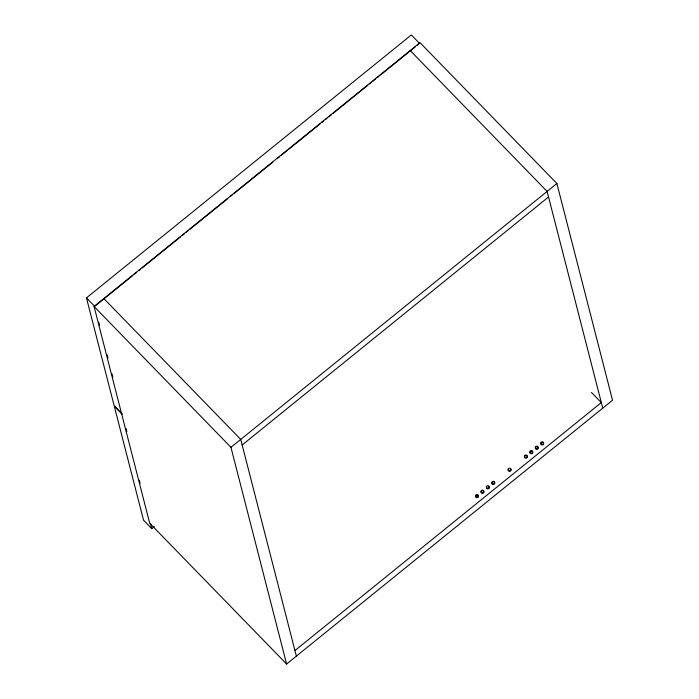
<?xml version="1.0" encoding="UTF-8"?>
<svg xmlns="http://www.w3.org/2000/svg" width="699" height="699" viewBox="0 0 699 699"><rect width="100%" height="100%" fill="white"/><g stroke="black" fill="none" stroke-linecap="round" stroke-linejoin="round"><path stroke-width="1.05" d="M122.342 414.079L114.129 405.63L86.466 297.888L411.318 34.95L419.531 43.399M94.059 306.468L419.994 42.648L556.885 183.505L612.534 400.23L286.599 664.05L149.7 523.193L94.059 306.468L230.95 447.325L286.599 664.05M132.845 275.45L94.68 306.337L86.466 297.888M134.54 274.069L136.244 272.697M138.786 270.644L140.482 269.264M142.177 267.892L180.342 237.005M182.046 235.624L184.588 233.571M186.284 232.199L187.979 230.819M189.674 229.447L227.848 198.56M230.39 196.498L232.085 195.126M233.781 193.754L272.793 162.168M277.887 158.053L279.583 156.681M281.278 155.3L287.219 150.495M288.914 149.123L320.299 123.723M321.994 122.351L323.689 120.979M325.385 119.608L327.08 118.236M328.775 116.855L331.317 114.802M333.021 113.43L367.796 85.278M369.491 83.906L371.186 82.534M372.882 81.163L375.424 79.101M377.119 77.729L378.823 76.357M380.518 74.985L415.293 46.833M416.988 45.461L418.684 44.089M230.95 447.325L556.885 183.505M242.16 444.983L548.54 196.996M121.757 413.93L114.287 406.25L143.54 520.187L151.753 528.636L154.304 526.574M294.943 650.559L601.323 402.572L591.441 392.401M410.217 50.564L547.107 191.421L602.756 408.146M103.836 298.552L240.727 439.409L296.376 656.134M98.751 322.187L99.564 325.35M107.157 354.926L107.969 358.098M112.041 373.948L112.854 377.111M126.021 428.417L126.834 431.58M139.293 480.108L140.106 483.271M150.399 523.359L151.753 528.636M477.889 495.338A1.424 1.276 -14.4 0 1 477.784 497.505A1.424 1.276 -14.4 0 1 475.661 496.613A1.424 1.276 -14.4 0 1 477.566 495.198M482.633 490.75A1.424 1.276 -14.4 0 1 483.883 492.297A1.424 1.276 -14.4 0 1 481.908 493.223A1.424 1.276 -14.4 0 1 481.349 491.353M481.594 491.091A1.424 1.276 -14.4 0 1 481.908 490.899M488.426 486.408A1.424 1.276 -14.4 0 1 489.23 488.112A1.424 1.276 -14.4 0 1 487.229 488.784A1.424 1.276 -14.4 0 1 486.775 486.958M493.861 482.004A1.424 1.276 -14.4 0 1 494.604 483.822A1.424 1.276 -14.4 0 1 492.463 484.267A1.424 1.276 -14.4 0 1 492.463 482.301M510.48 468.959A1.424 1.276 -14.4 0 1 510.829 470.724A1.424 1.276 -14.4 0 1 508.855 471.143A1.424 1.276 -14.4 0 1 508.505 469.37M537.915 447.185A1.424 1.276 -14.4 0 1 537.837 448.924A1.424 1.276 -14.4 0 1 535.923 449.09A1.424 1.276 -14.4 0 1 535.67 447.386M536.229 446.932A1.424 1.276 -14.4 0 1 536.587 446.81M537.313 446.836A1.424 1.276 -14.4 0 1 537.645 446.976M532.21 451.371A1.424 1.276 -14.4 0 1 532.559 453.144A1.424 1.276 -14.4 0 1 530.585 453.555A1.424 1.276 -14.4 0 1 530.235 451.781M531.153 451.204A1.424 1.276 -14.4 0 1 531.887 451.231M526.784 455.765A1.424 1.276 -14.4 0 1 527.195 457.443A1.424 1.276 -14.4 0 1 525.368 458.055A1.424 1.276 -14.4 0 1 524.634 456.482M524.809 456.176A1.424 1.276 -14.4 0 1 525.368 455.722M543.551 443.061A1.424 1.276 -14.4 0 1 542.974 444.747A1.424 1.276 -14.4 0 1 541.105 444.459A1.424 1.276 -14.4 0 1 541.349 442.729M542.747 442.432A1.424 1.276 -14.4 0 1 543.35 442.79M476.43 497.041A1.424 1.276 -14.4 0 0 478.317 495.521A1.424 1.276 -14.4 0 0 476.002 494.875A1.424 1.276 -14.4 0 0 476.43 497.041M481.864 492.646A1.424 1.276 -14.4 0 0 483.752 491.126A1.424 1.276 -14.4 0 0 481.436 490.471A1.424 1.276 -14.4 0 0 481.864 492.646M487.299 488.251A1.424 1.276 -14.4 0 0 489.178 486.722A1.424 1.276 -14.4 0 0 486.871 486.076A1.424 1.276 -14.4 0 0 487.299 488.251M492.734 483.848A1.424 1.276 -14.4 0 0 494.612 482.327A1.424 1.276 -14.4 0 0 492.306 481.681A1.424 1.276 -14.4 0 0 492.734 483.848M509.029 470.663A1.424 1.276 -14.4 0 0 510.908 469.134A1.424 1.276 -14.4 0 0 508.601 468.487A1.424 1.276 -14.4 0 0 509.029 470.663M536.185 448.679A1.424 1.276 -14.4 0 0 538.073 447.15A1.424 1.276 -14.4 0 0 535.757 446.504A1.424 1.276 -14.4 0 0 536.185 448.679M530.759 453.074A1.424 1.276 -14.4 0 0 532.638 451.545A1.424 1.276 -14.4 0 0 530.331 450.899A1.424 1.276 -14.4 0 0 530.759 453.074M525.325 457.469A1.424 1.276 -14.4 0 0 527.203 455.949A1.424 1.276 -14.4 0 0 524.897 455.302A1.424 1.276 -14.4 0 0 525.325 457.469M541.62 444.276A1.424 1.276 -14.4 0 0 543.499 442.755A1.424 1.276 -14.4 0 0 541.192 442.109A1.424 1.276 -14.4 0 0 541.62 444.276"/></g></svg>
